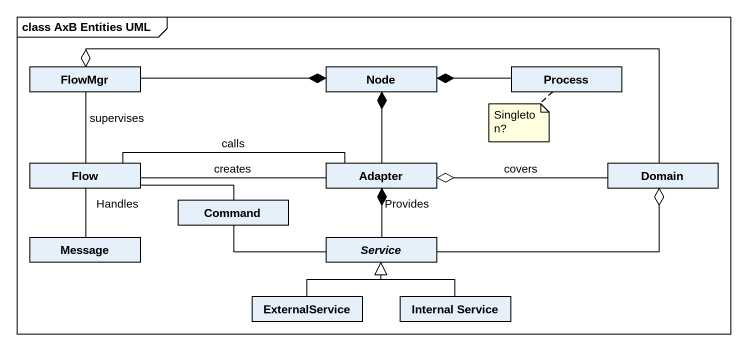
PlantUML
@startuml
mainframe class AxB Entities UML
hide circle
hide empty members
class FlowMgr
class "Node" as Node_
class "Process" as Process_
class Flow
class Command
class Adapter
class Domain
class Message
abstract class Service
class ExternalService
class "Internal Service" as Internal_Service
FlowMgr -- Flow : supervises
FlowMgr o-right- Domain
Node_ *-left- FlowMgr
Node_ *-right- Process_
Node_ *-- Adapter
Flow -right- Command
Flow -right- Adapter : calls
Flow -- Message : Handles
Adapter -left- Flow : creates
Adapter o-right- Domain : covers
Adapter *-- Service : Provides
Service -left- Command
Service -right-o Domain
ExternalService -up-|> Service
Internal_Service -up-|> Service
note bottom of Process_ : Singleton?
@enduml
